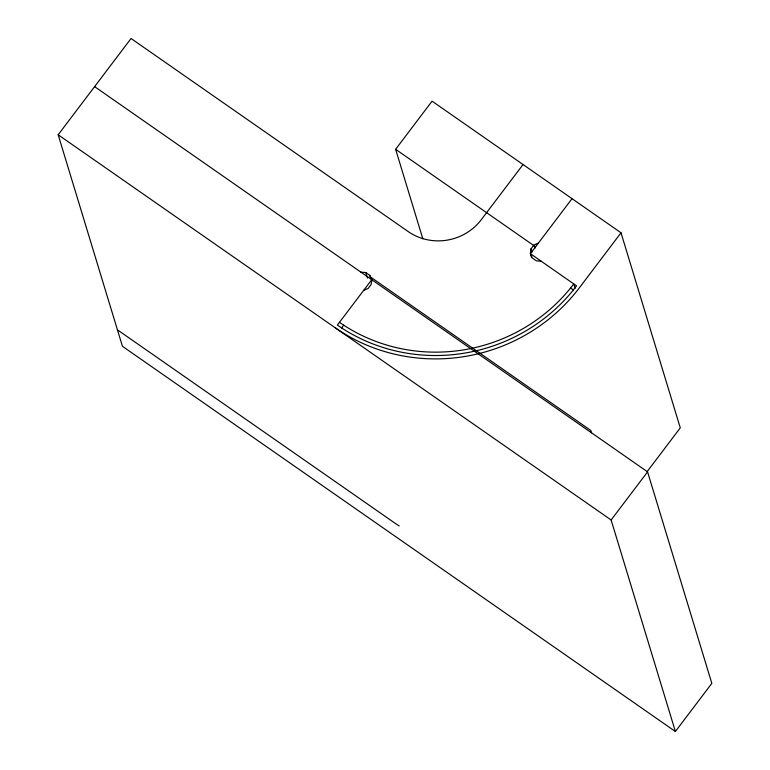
<?xml version="1.0" encoding="UTF-8"?>
<svg xmlns="http://www.w3.org/2000/svg" width="770" height="770" viewBox="0 0 770 770"><rect width="100%" height="100%" fill="white"/><g stroke="black" fill="none" stroke-linecap="round" stroke-linejoin="round"><path stroke-width="1.16" d="M360.851 272.118L365.789 272.561L369.773 275.342L371.737 279.703L371.159 284.476L368.195 288.394L363.642 290.396M531.435 257.122L530.386 253.677L530.963 248.903L533.928 244.985L538.48 242.983M94.614 86.635L647.57 471.856L711.827 683.365L675.386 731.5L122.43 346.279L58.173 134.779L131.044 38.5L408.177 231.558A52.504 50.397 -16.9 0 0 481.394 219.556L523.042 164.539M422.817 238.796L395.626 149.293L432.066 101.159L621.015 232.79L680.276 427.851L647.252 471.481M371.737 279.703L337.385 325.084L341.928 328.136A171.517 164.626 -16.9 0 0 475.263 351.014M341.63 327.943L343.718 325.19M541.272 261.261L536.334 260.818L532.349 258.046L530.386 253.677L572.033 198.67M621.015 232.79L579.377 287.807A175.021 167.985 -16.9 0 1 335.297 327.837M675.386 731.5L611.13 519.991L647.57 471.856M339.464 322.332L343.911 325.325A168.024 161.267 -16.9 0 0 570.435 288.182L573.775 283.909L575.103 288.298M395.626 149.293L535.593 246.804M530.386 253.677L576.576 285.863L573.159 290.213A171.517 164.626 -16.9 0 1 476.361 350.764M570.58 287.99L573.38 289.934M58.173 134.779L611.13 519.991M117.435 329.829L394.558 522.888A175.021 167.985 -16.9 0 0 399.197 526.006M591.572 432.807L590.869 430.507L371.025 277.354L372.074 280.8M534.255 246.082L534.919 248.277M530.963 248.903L531.954 252.194M369.773 275.342L370.765 278.625M365.789 272.561L367.454 278.047"/></g></svg>
